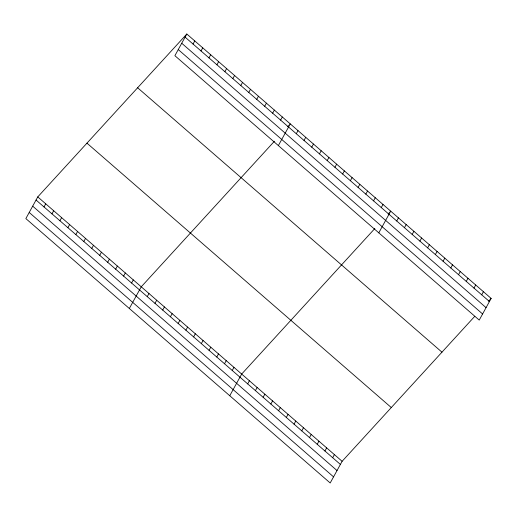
<?xml version="1.0" encoding="UTF-8"?>
<svg xmlns="http://www.w3.org/2000/svg" width="517" height="517" viewBox="0 0 517 517"><rect width="100%" height="100%" fill="white"/><g stroke="black" fill="none" stroke-linecap="round" stroke-linejoin="round"><path stroke-width="0.78" d="M186.811 34.012L174.888 55.694L479.233 320.094L491.15 298.412L186.811 34.012L37.767 196.906L25.85 218.588L330.189 482.988L342.112 461.306L474.755 316.326M44.016 206.942L45.729 203.821M51.971 213.857L53.69 210.736M59.933 220.772L61.646 217.651M67.895 227.687L69.608 224.565M75.85 234.602L77.569 231.48M83.812 241.517L85.531 238.395M193.054 44.048L194.767 40.927M91.774 248.431L93.487 245.31M201.016 50.963L202.729 47.842M99.729 255.346L101.448 252.225M208.971 57.878L210.69 54.757M107.691 262.261L109.41 259.146M216.933 64.793L218.646 61.672M115.653 269.176L117.365 266.061M224.895 71.708L226.608 68.587M123.608 276.091L125.327 272.976M232.85 78.623L234.569 75.501M131.57 283.006L133.289 279.891M240.812 85.538L242.525 82.416M129.328 308.487L141.244 286.806L274.404 141.264M248.774 92.453L250.487 89.331M147.255 296.635L148.974 293.514M256.729 99.367L258.448 96.246M154.984 303.35L156.696 300.228M264.691 106.282L266.404 103.161M162.706 310.058L164.425 306.936M272.653 113.197L274.365 110.076M170.436 316.772L172.148 313.651M280.608 120.112L282.327 116.991M178.158 323.48L179.871 320.359M278.366 145.587L290.283 123.906L287.723 126.704M185.881 330.195L187.6 327.074M296.293 133.741L298.012 130.62M193.61 336.903L195.323 333.788M304.022 140.45L305.734 137.328M201.333 343.618L203.052 340.496M311.745 147.164L313.464 144.043M209.062 350.326L210.774 347.211M319.474 153.872L321.186 150.751M216.785 357.04L218.504 353.919M327.196 160.587L328.915 157.465M224.514 363.755L226.226 360.633M334.926 167.295L336.638 164.18M232.236 370.463L233.955 367.341M342.648 174.009L344.367 170.888M229.761 395.738L241.678 374.056L374.838 228.514M350.377 180.717L352.09 177.602M247.688 383.885L249.401 380.764M358.1 187.432L359.813 184.31M255.417 390.6L257.13 387.479M365.823 194.146L367.542 191.025M263.14 397.308L264.853 394.193M373.552 200.855L375.264 197.733M270.863 404.023L272.582 400.901M381.275 207.569L382.994 204.448M278.592 410.731L280.304 407.616M378.799 232.844L390.716 211.156L388.157 213.96M286.315 417.445L288.034 414.324M396.726 220.992L398.445 217.87M294.044 424.16L295.756 421.038M404.456 227.7L406.168 224.585M301.766 430.868L303.485 427.746M412.178 234.414L413.897 231.293M309.496 437.582L311.208 434.461M419.907 241.122L421.62 238.007M317.218 444.29L318.937 441.169M427.63 247.837L429.343 244.715M324.947 451.005L326.66 447.884M435.353 254.551L437.072 251.43M332.67 457.713L334.383 454.598M443.082 261.259L444.794 258.138M450.805 267.974L452.524 264.853M458.534 274.682L460.246 271.561M466.256 281.397L467.975 278.275M473.986 288.105L475.698 284.99M481.708 294.819L483.427 291.698M488.591 301.211L491.15 298.412M185.092 37.134L489.437 301.527M181.725 43.254L486.064 307.654M178.255 49.567L482.6 313.968M137.625 87.767L441.964 352.167M86.953 143.151L391.291 407.551M37.767 196.906L342.112 461.306M36.054 200.027L340.393 464.428M32.687 206.154L337.026 470.554M29.217 212.461L333.555 476.861"/></g></svg>
